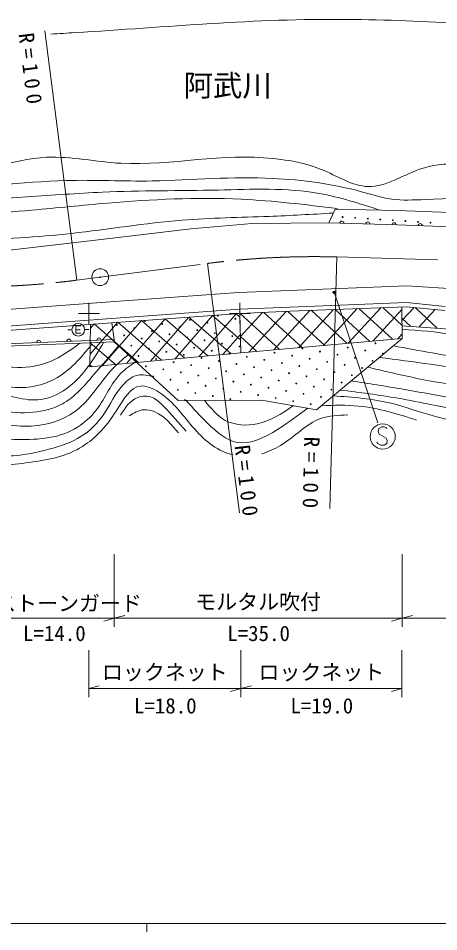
# Model space of a CAD drawing. Units: millimetres, scale not verified. Extents: x 40000 to 680000, y 20000 to 380000.
# Drawn here: x 152652 to 202790, y 204000 to 312940 of the extents above; entities that cross this region are included whole.
import ezdxf
from ezdxf.enums import TextEntityAlignment as Align

# ---------------------------------------------------------------- set-up
doc = ezdxf.new("R2010")
doc.units = ezdxf.units.MM
doc.header["$LTSCALE"] = 1000
doc.linetypes.add('CHAIN', pattern=[18.5, 12, -1.5, 3.5, -1.5])
for name, color, linetype, lineweight in [('M-BGD', 7, 'Continuous', 13), ('M-BMK', 2, 'CHAIN', 13), ('M-BMK-SRVR', 3, 'Continuous', 13), ('M-STR-HTXT', 7, 'Continuous', 13), ('M-STR-STRC', 7, 'Continuous', 13), ('M-TTL-BAND', 7, 'Continuous', 13)]:
    doc.layers.add(name, color=color, linetype=linetype, lineweight=lineweight)
doc.layers.add('M-BGD-HTXT', color=7, linetype='Continuous')
doc.styles.add('ＭＳ ゴシック', font='')
doc.styles.get('ＭＳ ゴシック').set_extended_font_data('MS Gothic')

# ---------------------------------------------------------------- blocks, each defined once
blk = doc.blocks.new('plus')
at = {"color": 0, "linetype": 'Continuous', "lineweight": -2}
for p, q in [((0, -1.25), (0, 1.25)), ((-1.25, 0), (1.25, 0))]:
    blk.add_line(p, q, dxfattribs=at)

msp = doc.modelspace()

# ---------------------------------------------------------------- linework, layer by layer
at = {"layer": 'M-BGD'}
for p, q in [((189673, 288540), (190433, 290181)), ((190433, 290181), (197835, 290021)), ((197835, 290021), (215800, 289340)), ((163195, 286620), (173238, 287820)), ((173238, 287820), (180560, 288460)), ((180560, 288460), (189673, 288540)), ((189673, 288540), (197865, 288300)), ((197865, 288300), (215791, 287660)), ((149071, 284979), (163195, 286620)), ((163611, 279127), (178931, 280234)), ((178931, 280234), (184961, 280490)), ((184961, 280490), (198986, 281048)), ((198986, 281048), (228275, 279049)), ((149874, 278116), (163611, 279127)), ((185040, 278492), (198958, 279045)), ((198958, 279045), (203567, 278575)), ((163755, 277132), (179045, 278237)), ((179045, 278237), (185040, 278492)), ((179074, 277737), (185060, 277992)), ((179147, 274976), (181789, 277853)), ((180160, 273123), (184614, 277973)), ((186495, 273688), (181952, 277860)), ((183118, 273387), (187434, 278086)), ((189190, 273929), (184778, 277980)), ((185060, 277992), (198942, 278544)), ((186076, 273651), (190252, 278199)), ((191884, 274170), (187612, 278094)), ((189034, 273915), (193071, 278311)), ((194579, 274410), (190446, 278206)), ((191992, 274179), (195889, 278423)), ((197274, 274651), (193280, 278319)), ((194950, 274443), (198392, 278192)), ((198403, 276329), (196114, 278432)), ((198412, 274752), (198391, 278522)), ((199851, 278451), (198400, 276905)), ((198942, 278544), (203527, 278077)), ((199963, 278440), (202594, 275971)), ((202355, 278196), (200400, 276114)), ((149936, 276115), (163755, 277132)), ((162672, 271492), (167339, 276888)), ((163791, 276634), (179074, 277737)), ((165549, 271761), (170160, 277092)), ((172510, 272412), (167336, 276887)), ((168426, 272030), (172981, 277296)), ((175269, 272670), (170157, 277092)), ((171303, 272299), (175802, 277500)), ((178028, 272928), (172978, 277296)), ((174180, 272568), (178623, 277705)), ((179157, 274596), (175799, 277500)), ((179086, 277302), (178620, 277705)), ((179074, 277737), (179198, 273037)), ((183800, 273448), (179127, 277740)), ((198398, 277166), (199454, 276175)), ((149952, 275615), (163791, 276634)), ((159056, 275781), (158556, 275773)), ((160106, 276274), (159506, 276274)), ((159506, 276274), (159506, 275374)), ((159506, 275794), (160016, 275794)), ((160556, 275816), (161056, 275830)), ((161282, 276449), (161193, 271354)), ((161220, 272870), (164518, 276683)), ((161274, 275990), (161697, 276479)), ((166992, 271896), (161694, 276479)), ((163791, 276634), (164083, 274638)), ((169751, 272154), (164515, 276683)), ((198404, 276244), (207179, 275673)), ((149702, 274066), (164083, 274638)), ((159506, 275374), (160106, 275374)), ((164083, 274638), (164095, 274339)), ((177057, 272837), (179140, 275245)), ((181105, 273207), (179146, 275006)), ((179198, 273037), (198412, 274752)), ((188231, 266257), (198412, 274752)), ((197908, 274707), (198409, 275253)), ((149714, 273766), (164095, 274339)), ((164233, 271638), (161243, 274224)), ((164095, 274339), (171730, 267339)), ((161193, 271354), (179198, 273037)), ((161474, 271380), (161198, 271619)), ((171730, 267339), (181689, 267403)), ((181689, 267403), (188231, 266257))]:
    msp.add_line(p, q, dxfattribs=at)
for centre, radius in [((191330, 289229), 50), ((192827, 289135), 50), ((194324, 289040), 50), ((195821, 288946), 50), ((197318, 288852), 50), ((198815, 288757), 50), ((200312, 288663), 50), ((201809, 288569), 50), ((167729, 276846), 50), ((173135, 276976), 50), ((176452, 277472), 50), ((178542, 277106), 50), ((159806, 275794), 750), ((164411, 276350), 50), ((166501, 275984), 50), ((168590, 275618), 50), ((169818, 276480), 50), ((171908, 276114), 50), ((173997, 275749), 50), ((175225, 276610), 50), ((177314, 276245), 50), ((165273, 275122), 50), ((167363, 274756), 50), ((170680, 275252), 50), ((172769, 274887), 50), ((174859, 274521), 50), ((176087, 275383), 50), ((178176, 275017), 50), ((166135, 273895), 50), ((168225, 273529), 50), ((169452, 274391), 50), ((171542, 274025), 50), ((173631, 273659), 50), ((176949, 274155), 50), ((179038, 273789), 50), ((186534, 273554), 50), ((191941, 273684), 50), ((195258, 274180), 50), ((166997, 272667), 50), ((169086, 272301), 50), ((170314, 273163), 50), ((172404, 272797), 50), ((174493, 272431), 50), ((175721, 273293), 50), ((177810, 272927), 50), ((179900, 272562), 50), ((183217, 273058), 50), ((185307, 272692), 50), ((187396, 272326), 50), ((188624, 273188), 50), ((190713, 272822), 50), ((192803, 272456), 50), ((194031, 273318), 50), ((196120, 272952), 50), ((167859, 271439), 50), ((171176, 271935), 50), ((173266, 271569), 50), ((176583, 272066), 50), ((178672, 271700), 50), ((180762, 271334), 50), ((181989, 272196), 50), ((184079, 271830), 50), ((186169, 271464), 50), ((189486, 271960), 50), ((191575, 271594), 50), ((193665, 271229), 50), ((194893, 272090), 50), ((168721, 270212), 50), ((169948, 271073), 50), ((172038, 270708), 50), ((174127, 270342), 50), ((175355, 271204), 50), ((177445, 270838), 50), ((179534, 270472), 50), ((182851, 270968), 50), ((184941, 270602), 50), ((187030, 270236), 50), ((188258, 271098), 50), ((190348, 270733), 50), ((192437, 270367), 50), ((170810, 269846), 50), ((172900, 269480), 50), ((174989, 269114), 50), ((176217, 269976), 50), ((178306, 269610), 50), ((180396, 269244), 50), ((181624, 270106), 50), ((183713, 269740), 50), ((185803, 269375), 50), ((189120, 269871), 50), ((191210, 269505), 50), ((171672, 268618), 50), ((173762, 268252), 50), ((177079, 268748), 50), ((179168, 268382), 50), ((181258, 268017), 50), ((182486, 268879), 50), ((184575, 268513), 50), ((186665, 268147), 50), ((187892, 269009), 50), ((189982, 268643), 50), ((172534, 267390), 50), ((175851, 267886), 50), ((177941, 267521), 50), ((183347, 267651), 50), ((185437, 267285), 50), ((187526, 266919), 50), ((188754, 267781), 50)]:
    msp.add_circle(centre, radius, dxfattribs=at)
for centre, start, end in [((191229, 288494), 358.32154, 178.32154), ((194342, 288403), 358.32154, 178.32154), ((197455, 288312), 358.32154, 178.32154), ((200568, 288204), 357.95459, 177.95459), ((155095, 274281), 2.28049, 182.28049), ((158690, 274424), 2.28049, 182.28049), ((162285, 274567), 2.28049, 182.28049)]:
    msp.add_arc(centre, 250, start, end, dxfattribs=at)
for points, knots in [([(156543, 311056), (157507, 311111), (158470, 311169), (159432, 311229), (170289, 311870), (181024, 312940), (191795, 312788), (201257, 312797), (210705, 311842), (220216, 311518), (222152, 311452), (224090, 311412), (226027, 311412)], [0, 0, 0, 0, 1, 1, 1, 2, 2, 2, 3, 3, 3, 4, 4, 4, 4]), ([(63669, 304264), (64383, 303930), (65097, 303595), (65787, 303549), (67324, 303447), (68741, 304782), (70255, 305758), (72869, 307444), (75774, 308061), (78626, 307761), (80182, 307673), (81738, 307250), (83146, 306528), (84772, 305688), (86189, 304452), (87819, 303806), (89979, 302913), (92507, 303080), (94958, 303190), (97576, 303266), (100123, 303327), (102662, 303087), (106233, 302843), (109769, 301963), (113139, 300673), (116517, 299397), (119726, 297684), (123167, 296719), (125413, 296097), (127758, 295836), (130100, 295486), (134598, 294735), (139109, 293561), (143556, 293945), (147737, 294355), (151848, 296122), (156036, 296359), (158972, 296481), (161939, 295813), (164921, 295640), (170964, 295356), (177046, 296903), (183012, 296205), (184957, 296028), (186890, 295668), (188764, 294921), (190664, 294145), (192507, 292914), (194362, 292867), (196518, 292808), (198689, 294367), (200936, 295075), (204167, 296057), (207570, 295367), (210913, 294716), (217238, 293765), (223343, 292595), (229607, 291942), (232652, 291619), (235716, 291504), (238800, 291583), (243007, 291719), (247186, 292364), (251294, 293535), (253007, 293997), (254719, 294529), (256121, 295537), (257083, 296229), (257900, 297134), (258807, 297911)], [0, 0, 0, 0, 1, 1, 1, 2, 2, 2, 3, 3, 3, 4, 4, 4, 5, 5, 5, 6, 6, 6, 7, 7, 7, 8, 8, 8, 9, 9, 9, 10, 10, 10, 11, 11, 11, 12, 12, 12, 13, 13, 13, 14, 14, 14, 15, 15, 15, 16, 16, 16, 17, 17, 17, 18, 18, 18, 19, 19, 19, 20, 20, 20, 21, 21, 21, 22, 22, 22, 23, 23, 23, 23]), ([(63617, 302521), (65074, 302291), (66530, 302061), (67938, 302214), (70736, 302517), (73344, 304331), (76155, 304782), (77800, 305046), (79515, 304842), (81188, 304525), (84329, 303982), (87330, 302884), (90432, 302368), (93853, 301757), (97382, 301900), (100858, 301598), (105048, 301212), (109186, 300314), (113184, 298978), (117372, 297624), (121395, 295762), (125613, 294562), (131055, 292971), (136825, 292477), (142523, 292610), (147818, 292711), (153068, 293426), (158341, 293586), (161763, 293681), (165184, 293487), (168613, 293535), (173415, 293619), (178221, 294102), (183006, 293843), (186568, 293687), (190125, 293193), (193586, 292251), (194783, 291925), (195967, 291543), (197181, 291378), (198478, 291197), (199808, 291266), (201136, 291326), (206721, 291566), (212264, 291750), (217789, 291326), (221951, 291080), (226087, 290454), (230269, 290094), (234544, 289751), (238854, 289698), (243108, 290196), (247131, 290647), (251111, 291601), (254921, 292970), (256551, 293530), (258154, 294144), (259753, 294819)], [0, 0, 0, 0, 1, 1, 1, 2, 2, 2, 3, 3, 3, 4, 4, 4, 5, 5, 5, 6, 6, 6, 7, 7, 7, 8, 8, 8, 9, 9, 9, 10, 10, 10, 11, 11, 11, 12, 12, 12, 13, 13, 13, 14, 14, 14, 15, 15, 15, 16, 16, 16, 17, 17, 17, 18, 18, 18, 19, 19, 19, 19]), ([(63545, 300112), (69642, 300398), (75738, 300684), (81853, 300879), (87150, 301048), (92460, 301148), (97722, 300571), (101961, 300105), (106167, 299199), (110202, 297797), (113978, 296499), (117603, 294793), (121398, 293586), (125787, 292167), (130406, 291448), (135022, 291172), (141248, 290750), (147491, 291190), (153716, 291634), (156717, 291855), (159707, 292054), (162704, 292199), (167285, 292410), (171861, 292358), (176481, 292456), (180529, 292542), (184611, 292744), (188550, 292045), (190982, 291614), (193360, 290840), (195737, 290066)], [0, 0, 0, 0, 1, 1, 1, 2, 2, 2, 3, 3, 3, 4, 4, 4, 5, 5, 5, 6, 6, 6, 7, 7, 7, 8, 8, 8, 9, 9, 9, 10, 10, 10, 10]), ([(82684, 296688), (87560, 297087), (92436, 297487), (97240, 297014), (101422, 296602), (105550, 295529), (109668, 294510), (114755, 293251), (119827, 292075), (124972, 291171), (130357, 290188), (135826, 289583), (141295, 289501), (145627, 289422), (149962, 289668), (154280, 290058), (157283, 290324), (160274, 290637), (163277, 290893), (168581, 291344), (173920, 291613), (179230, 291356), (183076, 291171), (186906, 290709), (190736, 290248)], [0, 0, 0, 0, 1, 1, 1, 2, 2, 2, 3, 3, 3, 4, 4, 4, 5, 5, 5, 6, 6, 6, 7, 7, 7, 8, 8, 8, 8]), ([(96847, 293418), (99480, 292996), (102113, 292574), (104752, 292191), (110624, 291339), (116527, 290681), (122375, 289687), (126427, 288998), (130453, 288147), (134525, 287554), (138547, 286977), (142612, 286654), (146675, 286626), (150794, 286580), (154914, 286826), (159011, 287275), (163410, 287774), (167779, 288498), (172181, 288852), (175632, 289130), (179104, 289181), (182569, 289316), (185119, 289415), (187666, 289560), (190213, 289705)], [0, 0, 0, 0, 1, 1, 1, 2, 2, 2, 3, 3, 3, 4, 4, 4, 5, 5, 5, 6, 6, 6, 7, 7, 7, 8, 8, 8, 8]), ([(197364, 273878), (200486, 273298), (203608, 272718), (206749, 272248), (210768, 271646), (214818, 271223), (218878, 271047), (223859, 270831), (228854, 270988), (233830, 271347), (237061, 271595), (240280, 271929), (243497, 272308), (247598, 272814), (251688, 273393), (255747, 274169), (258983, 274800), (262196, 275553), (265359, 276478)], [0, 0, 0, 0, 1, 1, 1, 2, 2, 2, 3, 3, 3, 4, 4, 4, 5, 5, 5, 6, 6, 6, 6]), ([(198406, 275849), (200457, 275711), (202509, 275573), (204527, 275190), (206797, 274759), (209024, 274018), (211312, 273809), (212399, 273710), (213501, 273730), (214602, 273751)], [0, 0, 0, 0, 1, 1, 1, 2, 2, 2, 3, 3, 3, 3]), ([(195705, 272494), (199786, 271955), (203866, 271416), (207950, 270807), (211825, 270228), (215704, 269585), (219599, 269426), (224430, 269227), (229286, 269772), (234130, 270206), (238242, 270587), (242341, 270914), (246439, 271347), (250484, 271804), (254523, 272337), (258509, 273149), (260969, 273654), (263409, 274264), (265827, 274949)], [0, 0, 0, 0, 1, 1, 1, 2, 2, 2, 3, 3, 3, 4, 4, 4, 5, 5, 5, 6, 6, 6, 6]), ([(111851, 269532), (114510, 269540), (117168, 269548), (119823, 269522), (124291, 269479), (128750, 269340), (133235, 269176), (135698, 269086), (138169, 268989), (140575, 268523), (142549, 268173), (144475, 267623), (146455, 267062), (149061, 266349), (151717, 265688), (154410, 265948), (155627, 266061), (156853, 266368), (157907, 266947), (159380, 267758), (160516, 269101), (161635, 270406), (162639, 271577), (163629, 272717), (164619, 273858)], [0, 0, 0, 0, 1, 1, 1, 2, 2, 2, 3, 3, 3, 4, 4, 4, 5, 5, 5, 6, 6, 6, 7, 7, 7, 8, 8, 8, 8]), ([(113166, 270714), (117943, 270779), (122719, 270843), (127515, 270713), (131726, 270599), (135952, 270336), (140093, 269963), (143300, 269674), (146457, 269319), (149731, 268418), (151747, 267873), (153789, 267138), (155733, 267535), (156770, 267748), (157779, 268282), (158645, 268948), (160461, 270343), (161647, 272316), (162833, 274288)], [0, 0, 0, 0, 1, 1, 1, 2, 2, 2, 3, 3, 3, 4, 4, 4, 5, 5, 5, 6, 6, 6, 6]), ([(115246, 272584), (118364, 272635), (121483, 272687), (124588, 272481), (127193, 272308), (129788, 271954), (132389, 271713), (135215, 271450), (138049, 271322), (140882, 271098), (142609, 270993), (144336, 270899), (146032, 270483), (148140, 269987), (150164, 269035), (152334, 268907), (153923, 268814), (155591, 269163), (156985, 269906), (158769, 270858), (160106, 272458), (161442, 274057)], [0, 0, 0, 0, 1, 1, 1, 2, 2, 2, 3, 3, 3, 4, 4, 4, 5, 5, 5, 6, 6, 6, 7, 7, 7, 7]), ([(143380, 273327), (144733, 272935), (146086, 272543), (147454, 272174), (149130, 271721), (150828, 271301), (152565, 271290), (153901, 271281), (155260, 271514), (156485, 272020), (157753, 272544), (158878, 273360), (160003, 274176)], [0, 0, 0, 0, 1, 1, 1, 2, 2, 2, 3, 3, 3, 4, 4, 4, 4]), ([(110605, 268411), (116432, 268157), (122259, 267902), (128124, 267716), (131407, 267611), (134703, 267528), (137923, 267139), (141393, 266721), (144775, 265948), (148299, 265103), (150530, 264587), (152791, 264069), (155025, 264372), (156773, 264588), (158526, 265289), (159867, 266409), (161426, 267711), (162429, 269581), (163825, 271059), (164422, 271691), (165091, 272252), (165759, 272813)], [0, 0, 0, 0, 1, 1, 1, 2, 2, 2, 3, 3, 3, 4, 4, 4, 5, 5, 5, 6, 6, 6, 7, 7, 7, 7]), ([(194317, 271336), (196402, 270836), (198487, 270336), (200588, 269919), (205165, 269009), (209822, 268491), (214490, 268242), (218614, 268021), (222747, 268010), (226864, 268242), (231215, 268514), (235539, 269058), (239883, 269433), (243545, 269775), (247213, 270001), (250872, 270404), (256086, 270988), (261290, 271879), (266303, 273392)], [0, 0, 0, 0, 1, 1, 1, 2, 2, 2, 3, 3, 3, 4, 4, 4, 5, 5, 5, 6, 6, 6, 6]), ([(109437, 267361), (111903, 267182), (114370, 267004), (116837, 266832), (119105, 266673), (121373, 266520), (123639, 266332), (127265, 266033), (130886, 265647), (134477, 265064), (137332, 264629), (140167, 264107), (143034, 263604), (146009, 263138), (148959, 262814), (152104, 262720), (154618, 262650), (157237, 262749), (159329, 263950), (160349, 264511), (161261, 265313), (161980, 266255), (163051, 267659), (163693, 269377), (164901, 270598), (165419, 271121), (166041, 271553), (166662, 271985)], [0, 0, 0, 0, 1, 1, 1, 2, 2, 2, 3, 3, 3, 4, 4, 4, 5, 5, 5, 6, 6, 6, 7, 7, 7, 8, 8, 8, 9, 9, 9, 9]), ([(192352, 269696), (194411, 269378), (196470, 269059), (198522, 268705), (201907, 268121), (205276, 267440), (208670, 266904), (212387, 266317), (216135, 265903), (219899, 265763), (222664, 265633), (225441, 265624), (228185, 265943), (232415, 266466), (236561, 267814), (240795, 267984), (243282, 268094), (245797, 267794), (248301, 267804), (251670, 267850), (255018, 268433), (258329, 269125), (261239, 269713), (264121, 270406), (266952, 271269)], [0, 0, 0, 0, 1, 1, 1, 2, 2, 2, 3, 3, 3, 4, 4, 4, 5, 5, 5, 6, 6, 6, 7, 7, 7, 8, 8, 8, 8]), ([(106877, 265273), (109222, 265338), (111566, 265403), (113906, 265333), (116817, 265245), (119721, 264946), (122622, 264642), (126313, 264256), (129998, 263861), (133668, 263348), (137295, 262885), (140905, 262427), (144542, 261708), (147038, 261227), (149539, 260646), (152050, 260759), (153464, 260843), (154869, 261171), (156282, 261546), (157649, 261910), (159016, 262326), (160171, 263083), (161224, 263753), (162134, 264658), (162837, 265718), (163643, 266889), (164200, 268183), (165189, 269262), (165625, 269736), (166144, 270170), (166726, 270328), (167287, 270481), (167906, 270379), (168525, 270277)], [0, 0, 0, 0, 1, 1, 1, 2, 2, 2, 3, 3, 3, 4, 4, 4, 5, 5, 5, 6, 6, 6, 7, 7, 7, 8, 8, 8, 9, 9, 9, 10, 10, 10, 11, 11, 11, 11]), ([(106504, 263898), (111778, 264021), (117051, 264144), (122277, 263652), (125873, 263313), (129446, 262683), (133001, 261975), (137847, 261010), (142660, 259900), (147609, 259636), (149862, 259550), (152120, 259689), (154423, 260033), (156643, 260350), (158917, 260848), (160646, 262107), (162092, 263051), (163199, 264362), (164308, 266079), (165157, 267407), (165991, 268958), (167221, 269080), (167908, 269158), (168729, 268787), (169428, 268330), (171270, 267169), (172287, 265485), (173708, 263917), (174983, 262470), (176533, 261233), (178275, 260876)], [0, 0, 0, 0, 1, 1, 1, 2, 2, 2, 3, 3, 3, 4, 4, 4, 5, 5, 5, 6, 6, 6, 7, 7, 7, 8, 8, 8, 9, 9, 9, 10, 10, 10, 10]), ([(191048, 268607), (193345, 268313), (195641, 268018), (197922, 267624), (200633, 267156), (203320, 266549), (206028, 266063), (209424, 265454), (212851, 265037), (216296, 264742), (219434, 264461), (222589, 264284), (225723, 264442), (229423, 264623), (233093, 265236), (236772, 265763), (239747, 266203), (242725, 266590), (245719, 266724), (248393, 266867), (251077, 266804), (253765, 266844), (257241, 266915), (260708, 267197), (264153, 267744), (265385, 267930), (266615, 268149), (267801, 268489)], [0, 0, 0, 0, 1, 1, 1, 2, 2, 2, 3, 3, 3, 4, 4, 4, 5, 5, 5, 6, 6, 6, 7, 7, 7, 8, 8, 8, 9, 9, 9, 9]), ([(164824, 265602), (165402, 266490), (165979, 267377), (166899, 267716), (167437, 267913), (168091, 267924), (168629, 267716), (169157, 267511), (169573, 267096), (169974, 266678), (170925, 265688), (171794, 264684), (172664, 263681)], [0, 0, 0, 0, 1, 1, 1, 2, 2, 2, 3, 3, 3, 4, 4, 4, 4]), ([(172685, 267345), (173496, 266449), (174307, 265552), (175226, 264651), (176274, 263624), (177463, 262591), (178771, 262361), (180335, 262087), (182070, 262963), (183578, 263898), (184896, 264716), (186040, 265578), (187185, 266441)], [0, 0, 0, 0, 1, 1, 1, 2, 2, 2, 3, 3, 3, 4, 4, 4, 4]), ([(174880, 267359), (175615, 266437), (176351, 265515), (177340, 264987), (178448, 264396), (179874, 264299), (181145, 264565), (182755, 264901), (184118, 265820), (185480, 266739)], [0, 0, 0, 0, 1, 1, 1, 2, 2, 2, 3, 3, 3, 3]), ([(190216, 267914), (192548, 267743), (194880, 267572), (197132, 267024), (198815, 266614), (200453, 265993), (202124, 265523), (205343, 264617), (208687, 264271), (212032, 263901), (216935, 263312), (221857, 262721), (226744, 263001), (229979, 263189), (233192, 263713), (236412, 264202), (240385, 264804), (244366, 265351), (248361, 265523), (252833, 265715), (257322, 265439), (261811, 265162)], [0, 0, 0, 0, 1, 1, 1, 2, 2, 2, 3, 3, 3, 4, 4, 4, 5, 5, 5, 6, 6, 6, 7, 7, 7, 7]), ([(165862, 265525), (166435, 265870), (167007, 266214), (167630, 266255), (168064, 266285), (168522, 266166), (168936, 265986), (170103, 265480), (170922, 264484), (171742, 263489)], [0, 0, 0, 0, 1, 1, 1, 2, 2, 2, 3, 3, 3, 3]), ([(188807, 266738), (190292, 266785), (191777, 266833), (193238, 266690), (195579, 266461), (197859, 265744), (200138, 265027)], [0, 0, 0, 0, 1, 1, 1, 2, 2, 2, 2]), ([(181675, 261006), (182452, 261224), (183209, 261557), (183903, 261975), (185630, 263015), (186960, 264579), (188713, 265196), (189703, 265545), (190828, 265591), (191953, 265638)], [0, 0, 0, 0, 1, 1, 1, 2, 2, 2, 3, 3, 3, 3])]:
    msp.add_open_spline(points, degree=3, knots=knots, dxfattribs=at)
at = {"layer": 'M-BMK'}
for p, q in [((190637, 284474), (228510, 283447)), ((162428, 282062), (175221, 283701)), ((159631, 281704), (162428, 282062))]:
    msp.add_line(p, q, dxfattribs=at)
for centre, start, end in [((187926, 184511), 88.44647, 97.29919), ((146926, 380893), 257.53131, 277.29919)]:
    msp.add_arc(centre, 100000, start, end, dxfattribs=at)
at = {"layer": 'M-BMK-SRVR'}
for radius in [1000, 40]:
    msp.add_circle((162428, 282062), radius, dxfattribs=at)
at = {"layer": 'M-STR-HTXT'}
for p, q in [((155820, 311461), (159631, 281704)), ((189823, 254485), (190637, 284474)), ((175221, 283701), (179032, 253944)), ((164095, 240382), (164095, 249046)), ((198412, 240382), (198412, 249046)), ((149714, 241382), (164095, 241382)), ((164095, 241382), (162845, 241032)), ((164095, 241382), (165345, 241732)), ((164095, 241382), (198412, 241382)), ((198412, 241382), (197162, 241032)), ((198412, 241382), (199662, 241732)), ((198412, 241382), (258093, 241382)), ((161056, 237578), (161056, 231989)), ((179198, 231989), (179198, 237578)), ((198391, 231989), (198391, 237578)), ((161056, 232989), (162306, 233339)), ((179198, 232989), (180448, 233339)), ((161056, 232989), (179198, 232989)), ((179198, 232989), (177948, 232639)), ((179198, 232989), (198391, 232989)), ((198391, 232989), (197141, 232639))]:
    msp.add_line(p, q, dxfattribs=at)
at = {"layer": 'M-STR-STRC'}
for p, q in [((190306, 280257), (195531, 264674)), ((195630, 264017), (195570, 263657)), ((195570, 263657), (195690, 263357)), ((195990, 264197), (195630, 264017)), ((196230, 264197), (195990, 264197)), ((196470, 264137), (196230, 264197)), ((196590, 264017), (196470, 264137)), ((195690, 263357), (196530, 262877)), ((196530, 262877), (196650, 262577)), ((196650, 262577), (196590, 262217)), ((195510, 262217), (195390, 262397)), ((195870, 262037), (195510, 262217)), ((196290, 262037), (195870, 262037)), ((196590, 262217), (196290, 262037))]:
    msp.add_line(p, q, dxfattribs=at)
for centre, radius in [((190306, 280257), 150), ((190306, 280257), 90), ((190306, 280257), 30), ((196110, 263057), 1500)]:
    msp.add_circle(centre, radius, dxfattribs=at)
at = {"layer": 'M-TTL-BAND'}
for p, q in [((40000, 205000), (579000, 205000)), ((168000, 205000), (168000, 204000))]:
    msp.add_line(p, q, dxfattribs=at)

# ---------------------------------------------------------------- block references
at = {"layer": 'M-BGD', "xscale": 1000, "yscale": 1000}
for p in [(161074, 277737), (179074, 277737)]:
    msp.add_blockref('plus', p, dxfattribs=at)

# ---------------------------------------------------------------- texts
at = {"layer": 'M-BGD-HTXT', "style": 'ＭＳ ゴシック'}
msp.add_text('阿武川', height=2566, dxfattribs=at).set_placement((172373, 302875), align=Align.BOTTOM_LEFT)
at = {"layer": 'M-STR-HTXT', "style": 'ＭＳ ゴシック'}
for s, p in [('ストーンガード', (149889, 241708)), ('モルタル吹付', (173753, 241882)), ('L=14.0', (153217, 238118)), ('L=35.0', (177566, 238118)), ('ロックネット', (162627, 233489)), ('ロックネット', (181294, 233489)), ('L=18.0', (166439, 229480)), ('L=19.0', (185107, 229480))]:
    msp.add_text(s, height=1833, dxfattribs=at).set_placement(p, align=Align.BOTTOM_LEFT)
at = {"layer": 'M-STR-HTXT', "char_height": 1833, "attachment_point": 7, "style": 'ＭＳ ゴシック'}
for insert, rotation in [((152653, 311084), 276.9), ((186724, 263063), 268.8), ((178407, 261942), 276.9)]:
    msp.add_mtext('\\T1.46;R=100', dxfattribs=dict(at, insert=insert, rotation=rotation))

doc.saveas('drawing.dxf')
